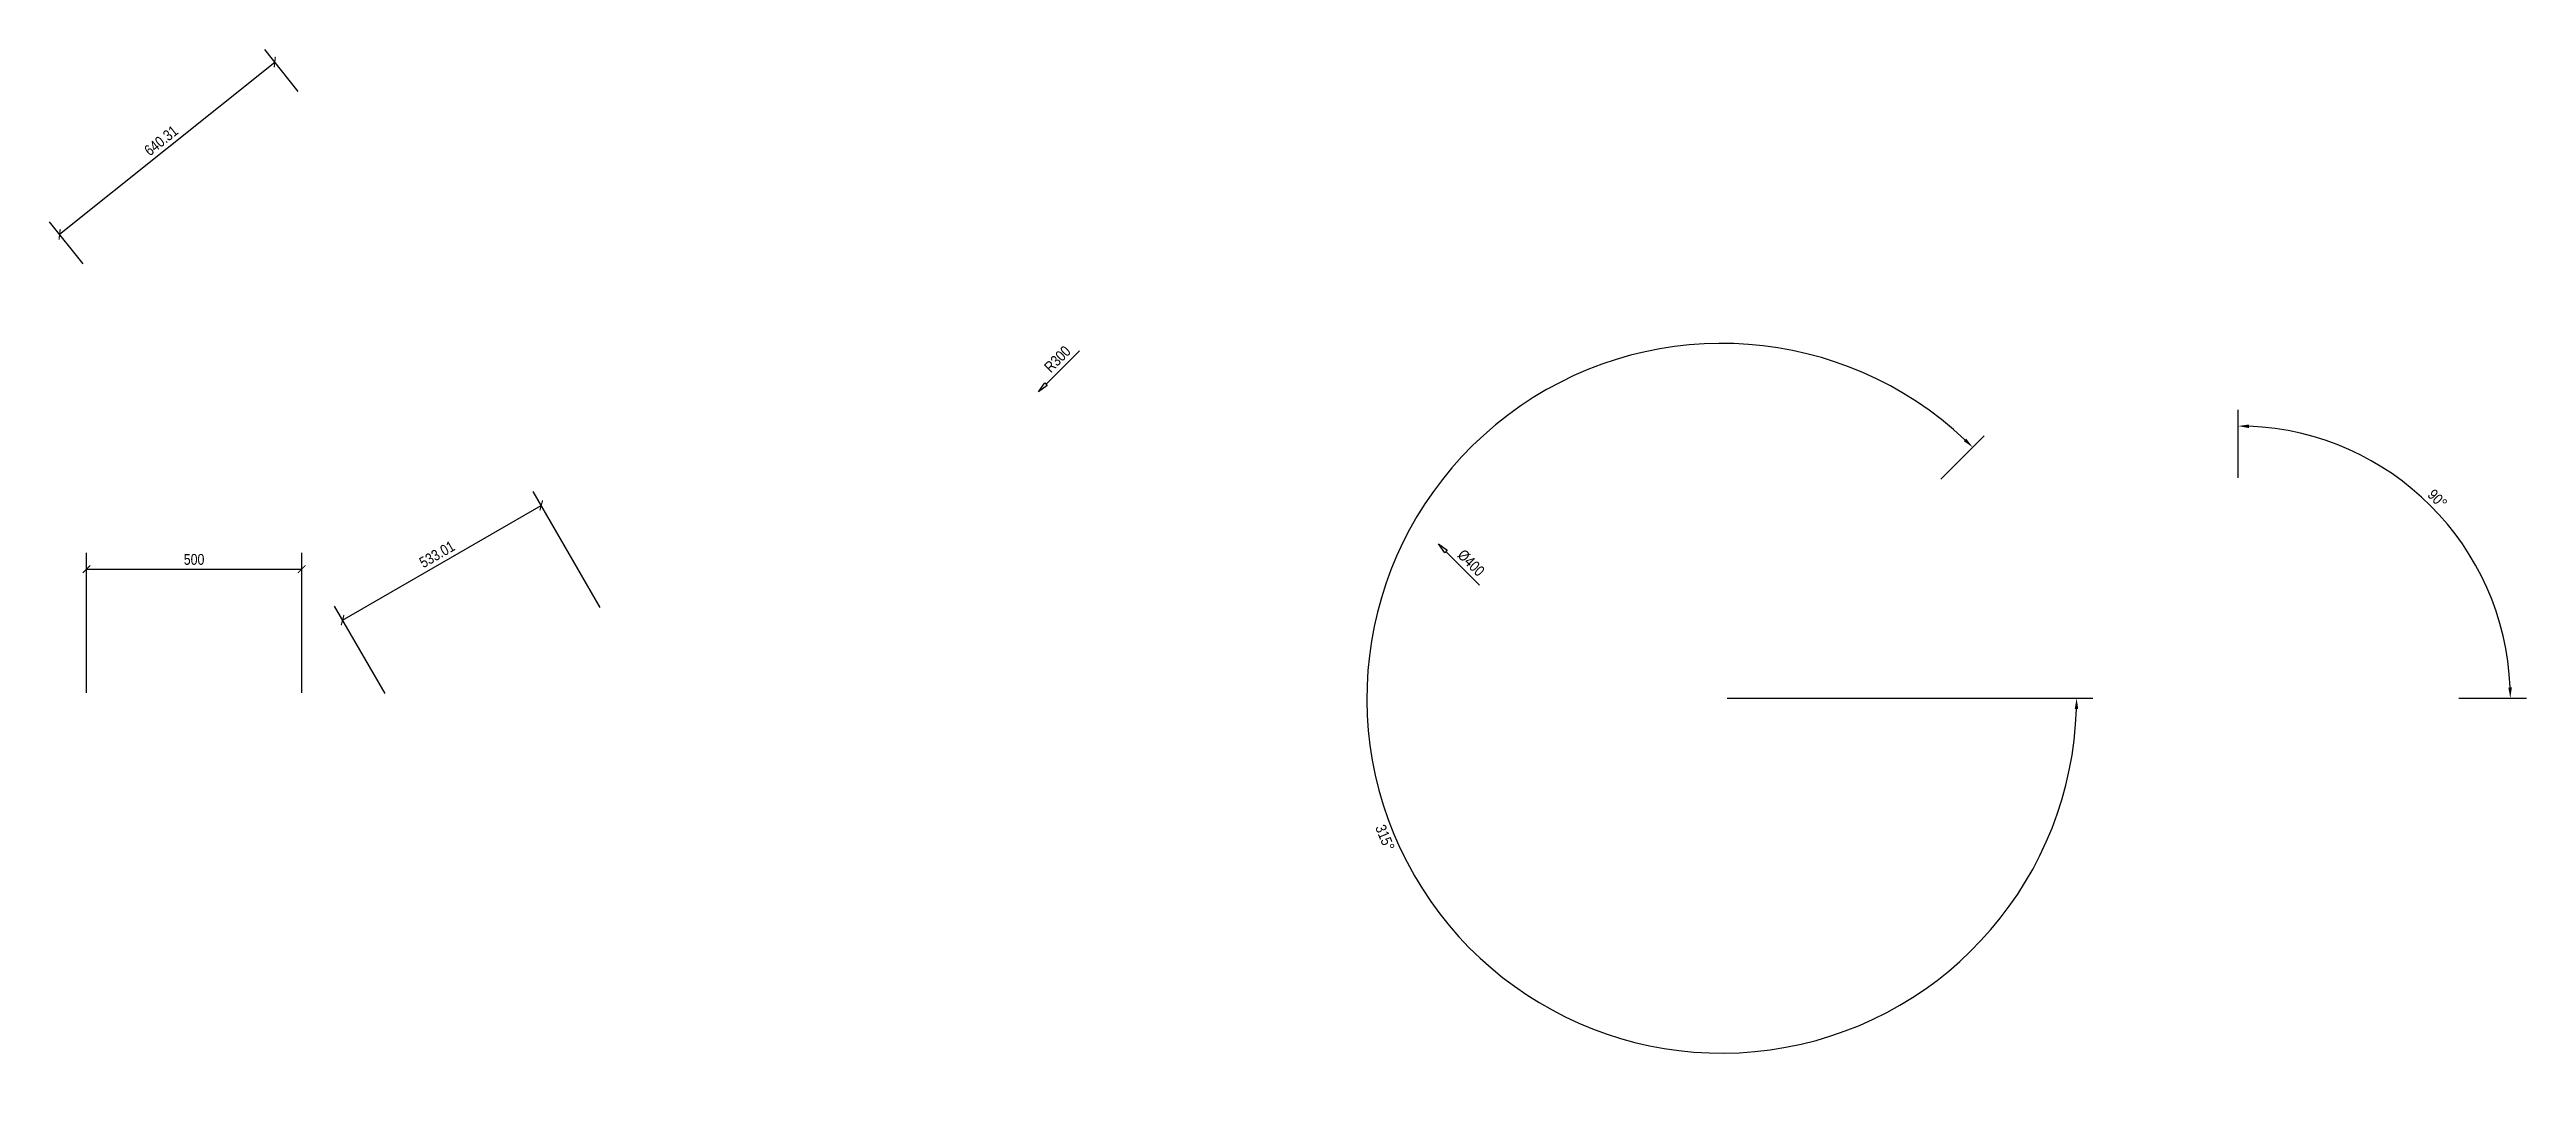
# Model space of a CAD drawing. Header units: metres. Extents: x -0.9 to 56.7, y -8.8 to 15.1.
import ezdxf

# ---------------------------------------------------------------- set-up
doc = ezdxf.new("R2010")
doc.units = ezdxf.units.M
doc.styles.add('OpenSansCondensed-Light', font='OpenSansCondensed-Light.ttf')
doc.dimstyles.new('EZ_CURVED', dxfattribs={"dimtxt": 0.25, "dimasz": 0.25, "dimexe": 0.375, "dimexo": 0.125, "dimgap": 0.1, "dimtad": 1, "dimlfac": 100, "dimzin": 12, "dimdsep": 46, "dimtxsty": 'OpenSansCondensed-Light', "dimcen": 2.5, "dimazin": 2, "dimtfac": 0.5, "dimtmove": 2, "dimatfit": 3, "dimarcsym": 2})
doc.dimstyles.new('EZ_RADIUS', dxfattribs={"dimtxt": 0.25, "dimasz": 0.25, "dimexe": 0.375, "dimexo": 0.125, "dimgap": 0.1, "dimtad": 1, "dimlfac": 100, "dimzin": 12, "dimdsep": 46, "dimtxsty": 'OpenSansCondensed-Light', "dimblk": 'CLOSEDBLANK', "dimcen": 0, "dimazin": 3, "dimtfac": 0.5, "dimtofl": 0, "dimtmove": 1, "dimatfit": 3})
doc.dimstyles.new('EZDXF', dxfattribs={"dimtxt": 0.25, "dimasz": 0.175, "dimexe": 0.375, "dimexo": 0.125, "dimgap": 0.1, "dimtad": 1, "dimlfac": 100, "dimzin": 12, "dimdsep": 46, "dimtxsty": 'OpenSansCondensed-Light', "dimblk": 'ARCHTICK', "dimcen": 2.5, "dimazin": 3, "dimtfac": 0.5, "dimtmove": 2, "dimatfit": 3})

# ---------------------------------------------------------------- blocks, each defined once
blk = doc.blocks.new('_ARCHTICK')
at = {"color": 0, "linetype": 'BYBLOCK', "const_width": 0.15}
blk.add_lwpolyline([(-0.5, -0.5), (0.5, 0.5)], dxfattribs=at)
blk = doc.blocks.new('_CLOSEDBLANK')
at = {"color": 0, "linetype": 'BYBLOCK'}
blk.add_lwpolyline([(-1, 0.16), (0, 0), (-1, -0.16)], close=True, dxfattribs=at)
blk = doc.blocks.new('*D4')
blk.add_line((22.298, 7.298), (23.076, 8.076))
at = {"layer": 'Defpoints'}
for p in [(22.121, 7.121), (20, 5)]:
    blk.add_point(p, dxfattribs=at)
at = {"xscale": 0.25, "yscale": 0.25, "rotation": 225}
blk.add_blockref('_CLOSEDBLANK', (22.121, 7.121), dxfattribs=at)
at = {"insert": (22.563, 7.881), "char_height": 0.25, "attachment_point": 5, "rotation": 45, "style": 'OpenSansCondensed-Light'}
blk.add_mtext('R300', dxfattribs=at)
blk = doc.blocks.new('*D5')
blk.add_line((31.591, 3.409), (32.369, 2.631))
at = {"layer": 'Defpoints'}
for p in [(30, 5), (31.414, 3.586)]:
    blk.add_point(p, dxfattribs=at)
at = {"xscale": 0.25, "yscale": 0.25, "rotation": 135.00000000000003}
blk.add_blockref('_CLOSEDBLANK', (31.414, 3.586), dxfattribs=at)
at = {"insert": (32.174, 3.144), "char_height": 0.25, "attachment_point": 5, "rotation": 315, "style": 'OpenSansCondensed-Light'}
blk.add_mtext('%%c400', dxfattribs=at)

msp = doc.modelspace()

# ---------------------------------------------------------------- dimensions: what is measured, and where the dimension line sits
for base, p1, p2, angle in [((-0.6247, 10.78087), (0, 10), (5, 14), 38.6598083), ((5.95096, 1.81699), (7, 0), (12, 2), 30)]:
    msp.add_linear_dim(base=base, p1=p1, p2=p2, angle=angle, dimstyle='EZDXF').render()
msp.add_angular_dim_2l(base=(40, 8), line1=((38, 0), (45, 0)), line2=((38, 0), (43, 5)), dimstyle='EZ_CURVED').render()
dim = msp.add_radius_dim(center=(20, 5), mpoint=(22.12132, 7.12132), dimstyle='EZ_RADIUS')
dim.commit()
dim.dimension.update_dxf_attribs({"geometry": '*D4', "text_midpoint": (22.56326, 7.88146)})
dim = msp.add_diameter_dim_2p(p1=(28.58579, 6.41421), p2=(31.41421, 3.58579), dimstyle='EZ_RADIUS')
dim.commit()
dim.dimension.update_dxf_attribs({"geometry": '*D5', "text_midpoint": (32.17435, 3.14384)})
msp.add_angular_dim_3p(base=(52, 6), center=(50, 0), p1=(55, 0), p2=(50, 5), dimstyle='EZ_CURVED').render()
msp.add_linear_dim(base=(0, 3), p1=(0, 0), p2=(5, 0), dimstyle='EZDXF').render()

doc.saveas('drawing.dxf')
